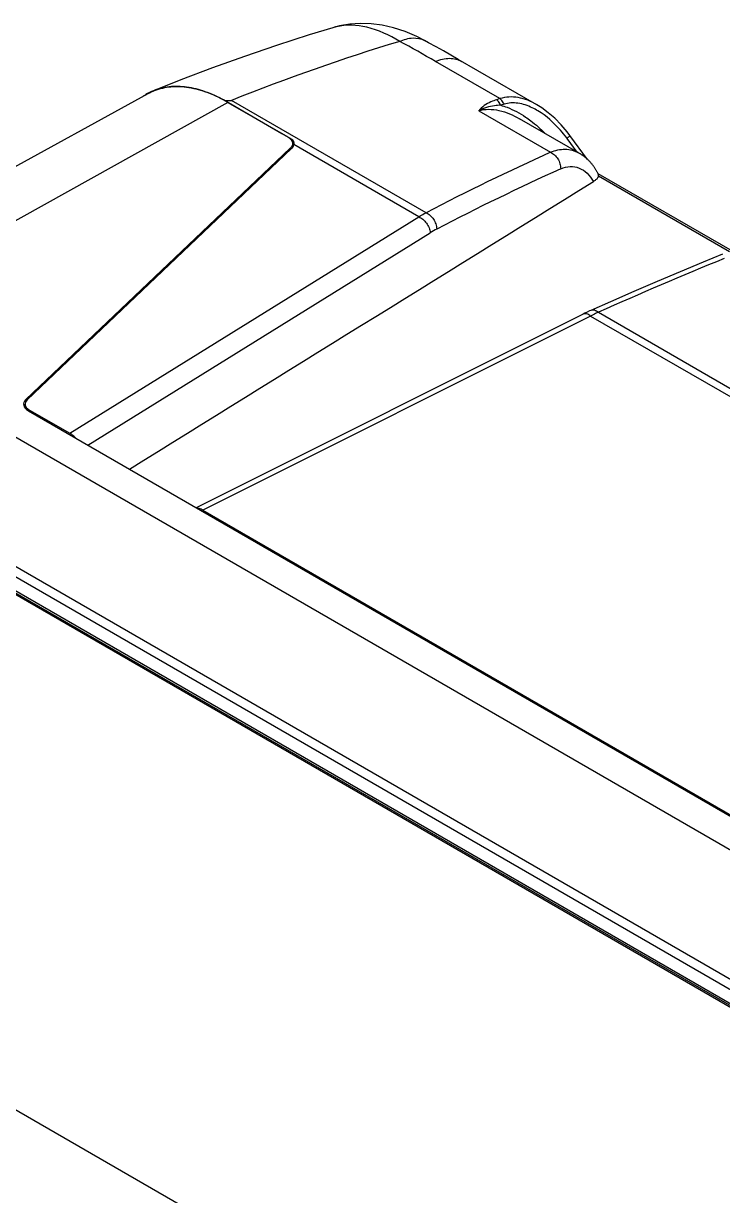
# Model space of a CAD drawing. Header units: millimetres. Extents: x 0 to 594, y 0 to 420.
# Drawn here: x 268.18 to 278.97, y 60.64 to 78.73 of the extents above; entities that cross this region are included whole.
import ezdxf

# ---------------------------------------------------------------- set-up
doc = ezdxf.new("R2010")
doc.units = ezdxf.units.MM
doc.header["$LTSCALE"] = 32.67
doc.layers.get('0').update_dxf_attribs({"linetype": 'CONTINUOUS'})
doc.layers.add('AUSFORMSCHRAEGEN', color=7, linetype='CONTINUOUS')
doc.layers.add('RUNDUNGEN', color=7, linetype='CONTINUOUS')

msp = doc.modelspace()

# ---------------------------------------------------------------- linework, layer by layer
at = {"color": 7, "linetype": 'CONTINUOUS'}
for p, q in [((306.2836, 47.8404), (258.2003, 75.6011)), ((298.866, 44.1743), (265.6178, 63.37))]:
    msp.add_line(p, q, dxfattribs=at)
at = {"layer": 'AUSFORMSCHRAEGEN', "color": 7, "linetype": 'CONTINUOUS'}
for p, q in [((270.1003, 77.6421), (264.346, 74.4819)), ((271.3348, 77.5096), (272.2584, 76.9763)), ((307.9983, 49.2795), (259.915, 77.0401)), ((272.297, 76.8036), (268.2151, 72.9231)), ((272.3183, 76.7983), (268.2363, 72.9178)), ((272.2969, 76.8036), (272.2969, 76.7781)), ((268.2151, 72.8893), (268.2151, 72.9231)), ((268.2051, 72.7898), (268.2051, 72.8532)), ((268.2536, 72.7503), (282.3356, 64.6201)), ((268.271, 72.7623), (268.271, 72.7402))]:
    msp.add_line(p, q, dxfattribs=at)
for centre, radius, start, end in [((270.5052, 76.9045), 0.8414, 111.3768, 118.75838), ((272.1988, 76.9069), 0.1426, 313.52081, 317.6075)]:
    msp.add_arc(centre, radius, start, end, dxfattribs=at)
for centre, major_axis, start_param in [((268.4304, 72.8488), (0.25, -0.0037), 2.6166566), ((268.4301, 72.851), (0.225, -0.0033), 2.6166472)]:
    msp.add_ellipse(centre, major_axis=major_axis, ratio=0.5671821, start_param=start_param, end_param=3.935418, dxfattribs=at)
for points, knots in [([(271.3348, 77.5096), (271.2367, 77.5662), (271.0413, 77.6612), (270.7415, 77.7448), (270.457, 77.7592), (270.2789, 77.7195), (270.1985, 77.6881)], [0, 0, 0, 0, 0.2865178, 0.5461779, 0.7816882, 1, 1, 1, 1]), ([(272.2584, 76.9763), (272.2791, 76.9644), (272.3144, 76.9376), (272.3317, 76.8946), (272.3317, 76.8754)], [0, 0, 0, 0, 0.5533504, 1, 1, 1, 1]), ([(272.3317, 76.8754), (272.3317, 76.8622), (272.3269, 76.844), (272.3178, 76.8286), (272.3151, 76.8247)], [0, 0, 0, 0, 0.7352525, 1, 1, 1, 1])]:
    msp.add_open_spline(points, degree=3, knots=knots, dxfattribs=at)
msp.add_open_spline([(272.3151, 76.8247), (272.3118, 76.8198), (272.3081, 76.8152), (272.3041, 76.8108)], degree=3, dxfattribs=at)
at = {"layer": 'RUNDUNGEN', "color": 7, "linetype": 'CONTINUOUS'}
for p, q in [((272.9539, 78.6627), (272.9531, 78.6625)), ((276.1026, 77.4741), (274.8895, 78.1744)), ((275.5349, 77.5675), (274.54, 78.1419)), ((271.3348, 77.5096), (265.1097, 74.041)), ((271.2798, 77.5426), (272.1676, 77.0303)), ((274.3939, 75.8076), (271.3922, 77.5406)), ((275.5349, 77.5675), (275.4833, 77.5511)), ((275.5973, 77.4822), (275.5458, 77.4658)), ((275.2066, 77.3804), (276.3165, 76.7396)), ((275.8365, 77.2571), (275.837, 77.2568)), ((272.1676, 77.0303), (272.3392, 76.9317)), ((272.3392, 76.8235), (272.3392, 76.9317)), ((276.7265, 76.7433), (276.5697, 76.955)), ((276.8877, 76.6295), (276.6134, 76.9999)), ((272.3317, 76.8753), (272.3317, 76.8129)), ((274.2822, 75.7446), (272.3542, 76.8577)), ((277.0487, 76.4095), (277.0452, 76.4166)), ((277.0519, 76.4077), (277.0462, 76.4154)), ((277.052, 76.4029), (277.0487, 76.4095)), ((279.1233, 75.2118), (277.0487, 76.4095)), ((279.0771, 75.2012), (277.0538, 76.3694)), ((306.3, 48.2648), (258.2167, 76.0254)), ((306.2305, 48.143), (258.1473, 75.9037)), ((258.1473, 75.6954), (306.2305, 47.9348)), ((258.168, 75.6497), (306.2512, 47.889)), ((268.8927, 72.4034), (274.2822, 75.7446)), ((269.1711, 72.2206), (274.4593, 75.4989)), ((277.2432, 74.4346), (276.937, 74.2991)), ((276.8178, 74.2427), (270.8468, 71.2531)), ((276.9342, 74.2134), (270.9485, 71.2165)), ((276.937, 74.2991), (276.9188, 74.2909)), ((276.9342, 74.2134), (285.1893, 69.4474)), ((277.055, 74.2712), (285.301, 69.5104)), ((268.271, 72.7623), (268.8927, 72.4034)), ((270.9485, 71.2165), (279.7998, 66.1062))]:
    msp.add_line(p, q, dxfattribs=at)
for points in [[(274.3679, 78.4657), (274.25, 78.5258), (274.0691, 78.603), (273.8915, 78.661), (273.7171, 78.7008), (273.546, 78.7231), (273.3788, 78.7284), (273.2164, 78.7173), (273.0594, 78.6904), (272.9531, 78.6625)], [(272.9539, 78.6627), (272.5873, 78.5502), (272.0862, 78.3885), (271.5892, 78.2191), (271.0963, 78.042), (270.6076, 77.8571), (270.1867, 77.6905)], [(274.8895, 78.1744), (274.7766, 78.2388), (274.6626, 78.3031), (274.5473, 78.3673), (274.4309, 78.4313), (274.3679, 78.4657)], [(276.6134, 76.9999), (276.5707, 77.0557), (276.4772, 77.1656), (276.3804, 77.264), (276.2811, 77.3507), (276.18, 77.4256), (276.1014, 77.4748)], [(277.0207, 76.4612), (277.0157, 76.4698), (277.0105, 76.4783), (277.0053, 76.4866), (277, 76.4948), (276.9946, 76.5029), (276.9892, 76.5109), (276.9838, 76.5187), (276.9783, 76.5264), (276.9727, 76.534), (276.9671, 76.5415), (276.9614, 76.5488), (276.9557, 76.556), (276.9499, 76.5631), (276.9442, 76.57), (276.9383, 76.5769), (276.9324, 76.5836), (276.9265, 76.5901), (276.9206, 76.5966), (276.9146, 76.6029), (276.9086, 76.6091), (276.9026, 76.6152), (276.8965, 76.6211), (276.8904, 76.627), (276.8842, 76.6327), (276.8781, 76.6383), (276.8719, 76.6439), (276.8656, 76.6493), (276.8594, 76.6546), (276.8531, 76.6598), (276.8467, 76.6648), (276.8404, 76.6698), (276.834, 76.6747), (276.8277, 76.6795), (276.8213, 76.6841), (276.8149, 76.6887), (276.8085, 76.6931), (276.8022, 76.6975), (276.7958, 76.7017), (276.7895, 76.7058), (276.7832, 76.7098), (276.7769, 76.7137), (276.7706, 76.7176), (276.7644, 76.7213), (276.7584, 76.7248), (275.8377, 77.2564)], [(277.0452, 76.4166), (277.0404, 76.4257), (277.0356, 76.4348), (277.0307, 76.4437), (277.0258, 76.4525), (277.0207, 76.4612)], [(278.9711, 75.1658), (278.6739, 75.0441), (278.3178, 74.8961), (277.9606, 74.7452), (277.6024, 74.5914), (277.2432, 74.4346)], [(276.9188, 74.2909), (276.8815, 74.2736), (276.8437, 74.2555), (276.8179, 74.2427)]]:
    msp.add_lwpolyline(points, dxfattribs=at)
for centre, radius, start, end in [((273.1997, 77.8443), 0.8546, 102.78506, 106.71682), ((282.886, 48.9498), 30.8146, 106.78561, 111.90064), ((262.5081, 57.2969), 24.0683, 60.00612, 61.51478), ((270.4969, 76.9218), 0.8289, 121.38281, 124.44475), ((270.4992, 76.9173), 0.834, 112.0045, 121.35412), ((271.3506, 77.8215), 0.284, 274.69422, 278.42298), ((275.5761, 76.4786), 1.0522, 58.84651, 64.23591), ((272.2678, 76.8772), 0.0886, 0.02401, 11.5838), ((272.2681, 76.8772), 0.0883, 357.02972, 359.99455), ((274.9496, 75.7556), 2.0158, 36.51461, 36.73275), ((272.2663, 76.8774), 0.0901, 347.36491, 356.99305), ((292.4924, 40.9245), 39.2986, 114.30643, 117.42181), ((292.5733, 40.8463), 39.1058, 114.31089, 117.4289), ((275.0933, 74.501), 1.1823, 116.84806, 122.43152), ((304.0739, 13.698), 66.3259, 112.214367, 114.039387), ((279.2901, 69.51), 5.2605, 116.36649, 116.60589)]:
    msp.add_arc(centre, radius, start, end, dxfattribs=at)
for points, knots in [([(273.987, 78.4515), (273.8292, 78.5475), (273.5159, 78.694), (273.1623, 78.7121), (273.0106, 78.6777)], [0, 0, 0, 0, 0.542874, 1, 1, 1, 1]), ([(273.9869, 78.4515), (274.0513, 78.4808), (274.1796, 78.5201), (274.3152, 78.4942), (274.3679, 78.4657)], [0, 0, 0, 0, 0.5415595, 1, 1, 1, 1]), ([(274.54, 78.1419), (274.6087, 78.1707), (274.746, 78.2073), (274.8882, 78.1752), (274.9434, 78.1433)], [0, 0, 0, 0, 0.5389257, 1, 1, 1, 1]), ([(271.2798, 77.5426), (271.1849, 77.5944), (270.9962, 77.6806), (270.7078, 77.7541), (270.4345, 77.7624), (270.2639, 77.7217), (270.1867, 77.6905)], [0, 0, 0, 0, 0.2852214, 0.5443981, 0.7803329, 1, 1, 1, 1]), ([(276.0991, 77.4761), (276.0116, 77.5265), (275.8283, 77.6031), (275.624, 77.5969), (275.5349, 77.5675)], [0, 0, 0, 0, 0.5182691, 1, 1, 1, 1]), ([(275.4833, 77.5511), (275.4534, 77.5415), (275.3517, 77.5035), (275.2541, 77.4419), (275.2066, 77.3804)], [0, 0, 0, 0, 0.2876312, 1, 1, 1, 1]), ([(275.5458, 77.4658), (275.514, 77.4648), (275.3974, 77.4564), (275.2799, 77.4243), (275.2066, 77.3804)], [0, 0, 0, 0, 0.2709771, 1, 1, 1, 1]), ([(275.5458, 77.4658), (275.5422, 77.4748), (275.5271, 77.5068), (275.5044, 77.5363), (275.4833, 77.5511)], [0, 0, 0, 0, 0.273661, 1, 1, 1, 1]), ([(275.5973, 77.4822), (275.5937, 77.4912), (275.5786, 77.5232), (275.556, 77.5527), (275.5349, 77.5675)], [0, 0, 0, 0, 0.2737306, 1, 1, 1, 1]), ([(275.5458, 77.4658), (275.5791, 77.4568), (275.7141, 77.4126), (275.84, 77.3436), (275.929, 77.2836)], [0, 0, 0, 0, 0.2434292, 1, 1, 1, 1]), ([(276.0334, 77.4263), (275.9638, 77.4598), (275.8209, 77.5098), (275.6658, 77.5039), (275.5973, 77.4822)], [0, 0, 0, 0, 0.5182409, 1, 1, 1, 1]), ([(275.2066, 77.3804), (275.3059, 77.4121), (275.5364, 77.4048), (275.7376, 77.3143), (275.8364, 77.2572)], [0, 0, 0, 0, 0.4773353, 1, 1, 1, 1]), ([(275.929, 77.2836), (275.9561, 77.2653), (276.0636, 77.1881), (276.1628, 77.0996), (276.2328, 77.0287)], [0, 0, 0, 0, 0.2469996, 1, 1, 1, 1]), ([(276.5652, 76.9612), (276.534, 77.0029), (276.4058, 77.1614), (276.2506, 77.3006), (276.1204, 77.3791)], [0, 0, 0, 0, 0.2550454, 1, 1, 1, 1]), ([(276.5697, 76.955), (276.5763, 76.9605), (276.5877, 76.9703), (276.6026, 76.9842), (276.6097, 76.9922), (276.6145, 76.9986), (276.6134, 76.9999)], [0, 0, 0, 0, 0.4087479, 0.7222332, 0.9201407, 1, 1, 1, 1]), ([(272.3317, 76.8129), (272.3345, 76.8164), (272.3445, 76.8299), (272.3515, 76.8456), (272.3542, 76.8577)], [0, 0, 0, 0, 0.2649311, 1, 1, 1, 1]), ([(276.3164, 76.7396), (276.3866, 76.7708), (276.5363, 76.8066), (276.6869, 76.7662), (276.7489, 76.7304)], [0, 0, 0, 0, 0.5173259, 1, 1, 1, 1]), ([(276.3165, 76.7396), (276.3372, 76.7281), (276.3805, 76.7017), (276.4311, 76.6405), (276.4636, 76.5652), (276.4711, 76.5109), (276.474, 76.4843)], [0, 0, 0, 0, 0.226708, 0.4797656, 0.7449476, 1, 1, 1, 1]), ([(276.474, 76.4843), (276.5194, 76.5042), (276.6151, 76.5307), (276.7627, 76.5055), (276.8896, 76.4206), (276.9498, 76.3362), (276.976, 76.2896)], [0, 0, 0, 0, 0.2499645, 0.4862927, 0.7308204, 1, 1, 1, 1]), ([(277.0483, 76.3543), (277.0464, 76.3504), (277.0368, 76.3344), (277.0226, 76.3216), (277.0112, 76.313)], [0, 0, 0, 0, 0.2307103, 1, 1, 1, 1]), ([(277.0538, 76.3694), (277.0545, 76.3727), (277.0561, 76.3838), (277.0554, 76.3958), (277.052, 76.4029)], [0, 0, 0, 0, 0.3005124, 1, 1, 1, 1]), ([(274.2822, 75.7446), (274.3097, 75.7617), (274.3469, 75.7829), (274.3847, 75.8028), (274.3939, 75.8076)], [0, 0, 0, 0, 0.7586984, 1, 1, 1, 1]), ([(274.3939, 75.8076), (274.4149, 75.7962), (274.4589, 75.7701), (274.5111, 75.7099), (274.5462, 75.6359), (274.5555, 75.5821), (274.5594, 75.5559)], [0, 0, 0, 0, 0.2281604, 0.4826325, 0.7474819, 1, 1, 1, 1]), ([(274.2822, 75.7446), (274.3036, 75.7334), (274.3485, 75.7079), (274.4032, 75.6494), (274.4419, 75.5774), (274.4541, 75.5245), (274.4593, 75.4989)], [0, 0, 0, 0, 0.2303144, 0.4868675, 0.7512364, 1, 1, 1, 1]), ([(276.9342, 74.2134), (276.9147, 74.2259), (276.8802, 74.2491), (276.8342, 74.2509), (276.8179, 74.2427)], [0, 0, 0, 0, 0.5592757, 1, 1, 1, 1]), ([(277.055, 74.2712), (277.0356, 74.2831), (277, 74.3056), (276.9543, 74.3067), (276.937, 74.2991)], [0, 0, 0, 0, 0.5473296, 1, 1, 1, 1]), ([(277.0551, 74.2712), (277.0469, 74.2675), (277.0129, 74.2521), (276.9793, 74.2358), (276.9539, 74.2232)], [0, 0, 0, 0, 0.2403025, 1, 1, 1, 1]), ([(268.988, 72.3266), (268.9742, 72.3432), (268.9447, 72.3723), (268.9095, 72.3937), (268.8927, 72.4034)], [0, 0, 0, 0, 0.5259953, 1, 1, 1, 1]), ([(270.9485, 71.2165), (270.9404, 71.2212), (270.9113, 71.2379), (270.8775, 71.2511), (270.853, 71.2496)], [0, 0, 0, 0, 0.2767745, 1, 1, 1, 1])]:
    msp.add_open_spline(points, degree=3, knots=knots, dxfattribs=at)
for points in [[(271.2798, 77.5426), (271.311, 77.5399), (271.3426, 77.5359), (271.3738, 77.5385)], [(272.3488, 76.9132), (272.3462, 76.9194), (272.3429, 76.9254), (272.3392, 76.931)], [(272.3546, 76.895), (272.3533, 76.9012), (272.3514, 76.9074), (272.3488, 76.9132)], [(272.3183, 76.7983), (272.323, 76.8029), (272.3276, 76.8077), (272.3317, 76.8129)], [(277.0538, 76.3694), (277.0526, 76.3642), (277.0507, 76.3591), (277.0483, 76.3543)], [(269.8145, 71.8491), (272.2015, 73.3296), (274.5887, 74.8097), (276.976, 76.2896)], [(277.0112, 76.313), (276.9999, 76.3045), (276.988, 76.297), (276.976, 76.2896)]]:
    msp.add_open_spline(points, degree=3, dxfattribs=at)

doc.saveas('drawing.dxf')
